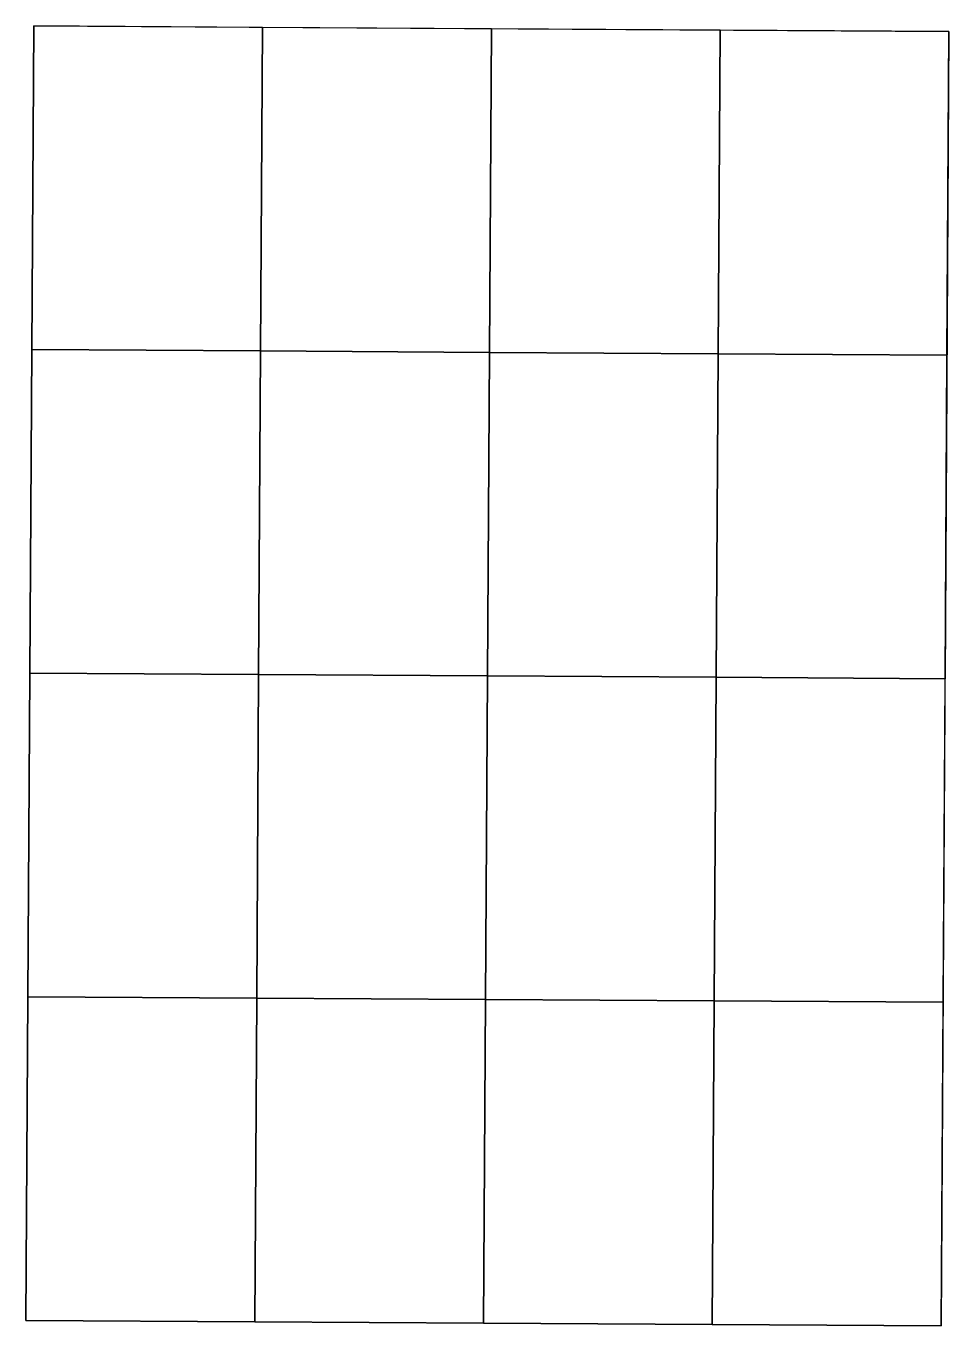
# Model space of a CAD drawing. Header units: millimetres. Extents: x 194974 to 210505, y 1603976 to 1614238.
# Drawn here: x 203383 to 210505, y 1603976 to 1614007 of the extents above; entities that cross this region are included whole.
import ezdxf

# ---------------------------------------------------------------- set-up
doc = ezdxf.new("R2010")
doc.units = ezdxf.units.MM
doc.header["$LTSCALE"] = 15
for name, color, linetype in [('CHAINAGE', 7, 'Continuous'), ('PLOT NO', 7, 'Continuous'), ('text2', 7, 'Continuous')]:
    doc.layers.add(name, color=color, linetype=linetype)

# ---------------------------------------------------------------- blocks, each defined once
blk = doc.blocks.new('ao')
at = {"layer": 'CHAINAGE', "color": 2, "linetype": 'Continuous', "lineweight": -2}
for points in [[(-594, 420), (-594, 210), (-297, 210), (-297, 420), (-594, 420)], [(-297, 420), (-297, 210), (0, 210), (0, 420), (-297, 420)], [(0, 420), (0, 210), (297, 210), (297, 420), (0, 420)], [(297, 420), (297, 210), (594, 210), (594, 420), (297, 420)], [(-594, 210), (-594, 0), (-297, 0), (-297, 210), (-594, 210)], [(-297, 210), (-297, 0), (0, 0), (0, 210), (-297, 210)], [(0, 210), (0, 0), (297, 0), (297, 210), (0, 210)], [(297, 210), (297, 0), (594, 0), (594, 210), (297, 210)], [(-594, 0), (-594, -210), (-297, -210), (-297, 0), (-594, 0)], [(-297, 0), (-297, -210), (0, -210), (0, 0), (-297, 0)], [(0, 0), (0, -210), (297, -210), (297, 0), (0, 0)], [(297, 0), (297, -210), (594, -210), (594, 0), (297, 0)], [(-594, -210), (-594, -420), (-297, -420), (-297, -210), (-594, -210)], [(-297, -210), (-297, -420), (0, -420), (0, -210), (-297, -210)], [(0, -210), (0, -420), (297, -420), (297, -210), (0, -210)], [(297, -210), (297, -420), (594, -420), (594, -210), (297, -210)]]:
    blk.add_lwpolyline(points, dxfattribs=at)
at = {"layer": 'text2', "color": 1}
blk.add_lwpolyline([(-594, 420), (0, 420), (0, -420), (-594, -420)], close=True, dxfattribs=at)
at = {"layer": 'text2', "color": 3}
blk.add_lwpolyline([(-594, 420), (594.0625, 420), (594.0625, -420), (-594, -420)], close=True, dxfattribs=at)

msp = doc.modelspace()

# ---------------------------------------------------------------- block references
at = {"layer": 'PLOT NO', "xscale": 8.406902717756678, "yscale": 8.406902717756678, "zscale": 8.406902717756678, "rotation": 269.6532569827641}
msp.add_blockref('ao', (206944, 1608992), dxfattribs=at)

doc.saveas('drawing.dxf')
